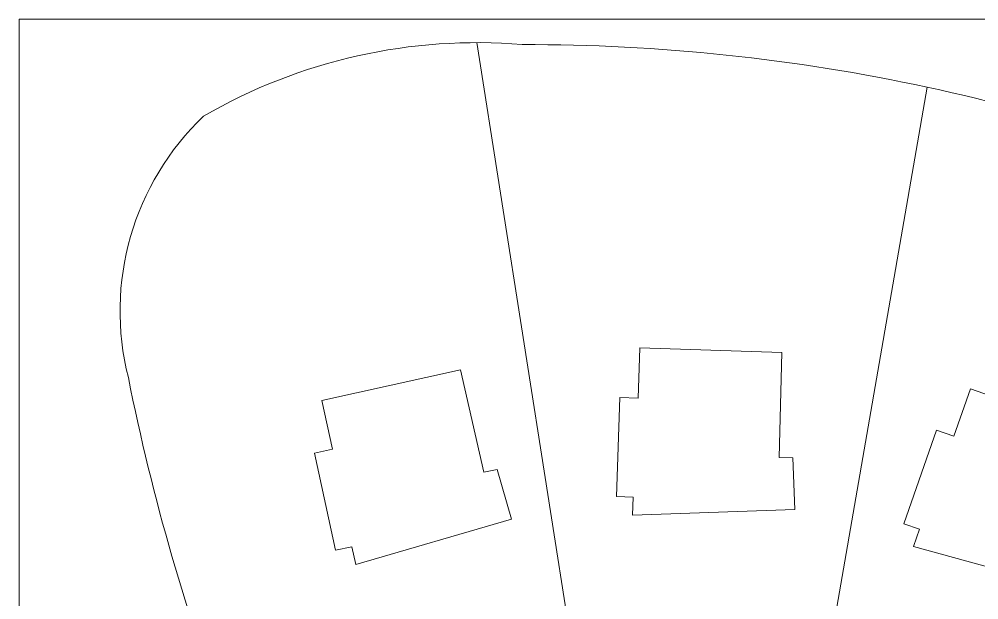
# Model space of a CAD drawing. Header units: inches. Extents: x 36 to 190, y -75 to 56.
# Drawn here: x 146.25 to 155.5, y 4.31 to 9.9 of the extents above; entities that cross this region are included whole.
import ezdxf

# ---------------------------------------------------------------- set-up
doc = ezdxf.new("R2010")
doc.units = ezdxf.units.IN
doc.layers.add('01_ORIGINAL_CAD', color=7, linetype='CONTINUOUS', lineweight=20)

# ---------------------------------------------------------------- blocks, each defined once
blk = doc.blocks.new('06_WAVES')
at = {"layer": '01_ORIGINAL_CAD'}
for p, q in [((36.2477, 17.9065), (36.2477, 55.9005)), ((36.2477, 55.9005), (71.4416, 55.9005))]:
    blk.add_line(p, q, dxfattribs=at)
for points in [[(40.658, 55.6747), (41.5689, 49.8714)], [(44.9996, 55.2455), (44.0596, 49.8505)]]:
    blk.add_lwpolyline(points, dxfattribs=at)
for points in [[(43.5718, 51.6796), (43.5984, 52.6902), (42.2296, 52.7344), (42.214, 52.2523), (42.0351, 52.2581), (42.0043, 51.3028), (42.1635, 51.2977), (42.1578, 51.1228), (43.7211, 51.1773), (43.7037, 51.6754)], [(40.7246, 51.5368), (40.5022, 52.5229), (39.1644, 52.2296), (39.2677, 51.7585), (39.0929, 51.7202), (39.2976, 50.7865), (39.4532, 50.8207), (39.4906, 50.6498), (40.9926, 51.0865), (40.8535, 51.565)], [(46.3813, 50.9329), (46.7085, 51.8894), (45.4154, 52.3404), (45.2565, 51.885), (45.0875, 51.9439), (44.7728, 51.0414), (44.9232, 50.989), (44.8656, 50.8238), (46.3737, 50.4089), (46.5059, 50.8894)]]:
    blk.add_lwpolyline(points, close=True, dxfattribs=at)
for centre, radius, start, end in [((40.658, 50.423), 5.2517, 85.21424, 120.09559), ((41.1392, 37.3172), 18.3391, 65.56223, 90.13436), ((39.8129, 53.0888), 2.5932, 133.60148, 194.27526), ((57.9109, 56.5712), 21.0192, 191.3089, 200.96844)]:
    blk.add_arc(centre, radius, start, end, dxfattribs=at)

msp = doc.modelspace()

# ---------------------------------------------------------------- block references
msp.add_blockref('06_WAVES', (110, -46))

doc.saveas('drawing.dxf')
